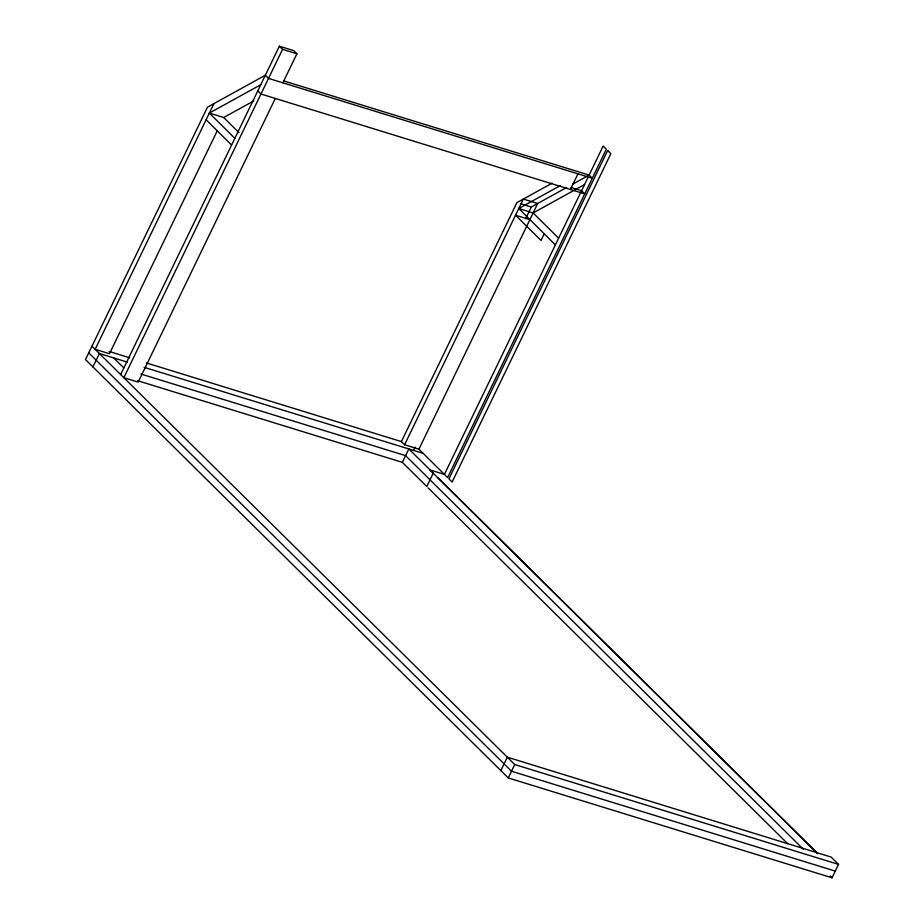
<?xml version="1.0" encoding="UTF-8"?>
<svg xmlns="http://www.w3.org/2000/svg" width="924" height="924" viewBox="0 0 924 924"><rect width="100%" height="100%" fill="white"/><g stroke="black" fill="none" stroke-linecap="round" stroke-linejoin="round"><path stroke-width="1.39" d="M213.929 103.615L95.149 349.307L109.494 353.73L217.313 130.7M92.92 366.92L99.399 353.511L127.535 362.196M120.651 374.543L279.371 46.2L293.716 50.624L296.904 53.777L282.871 82.814M279.371 46.2L282.559 49.353L123.839 377.697L138.184 382.12L275.306 98.452M500.82 770.581L507.299 757.183L831.08 857.045L838.507 864.402L832.027 877.8L508.258 777.939L85.493 359.563L207.507 107.161L265.338 75.237L268.526 78.39L592.296 178.251L589.119 175.098L603.153 146.061L606.329 149.214L447.609 477.558L418.93 449.168L404.585 444.744L401.397 441.591L516.932 202.599L552.194 183.125M404.585 444.744L523.354 199.053L537.699 203.476L418.93 449.168M402.356 462.347L408.835 448.949L433.287 473.065L426.784 486.532L402.356 462.347L137.607 380.7M413.582 450.485L415.199 447.135M525.629 218.711L531.277 207.022L566.539 187.549M544.271 233.749L541.037 240.459L515.534 215.223L529.879 219.646M570.397 189.466L577.95 173.828M587.964 177.466L444.421 474.405L430.076 469.969M508.258 777.939L514.737 764.541L91.973 346.154M234.846 138.323L209.344 113.086L260.753 84.708M209.344 113.086L223.689 117.51L253.788 100.901M555.37 244.883L518.78 208.524L560.152 185.689M572.811 184.095L587.86 175.791M518.78 208.524L533.125 212.947L584.534 184.569M282.559 49.353L296.904 53.777M283.818 80.942L589.119 175.098M571.124 187.503L581.554 190.725L584.742 193.89L260.961 94.029L257.773 90.875M520.847 203.8L531.277 207.022M109.067 351.432L129.753 357.807M146.304 362.913L401.397 441.591M144.086 367.302L423.18 453.372M140.841 374.001L405.59 455.648L803.245 849.179M514.737 764.541L838.507 864.402M835.273 871.101L511.503 771.24L88.727 352.853M533.125 212.947L558.616 238.173M223.689 117.51L238.993 132.652M206.11 119.797L231.601 145.022M437.78 477.593L816.735 852.621M430.191 470.224L817.59 853.603M830.179 875.964L832.027 877.8M428.112 487.849L787.71 843.716M113.744 357.934L123.862 367.948M607.657 150.531L448.937 478.863L452.125 482.016L610.845 153.684L607.657 150.531"/></g></svg>
